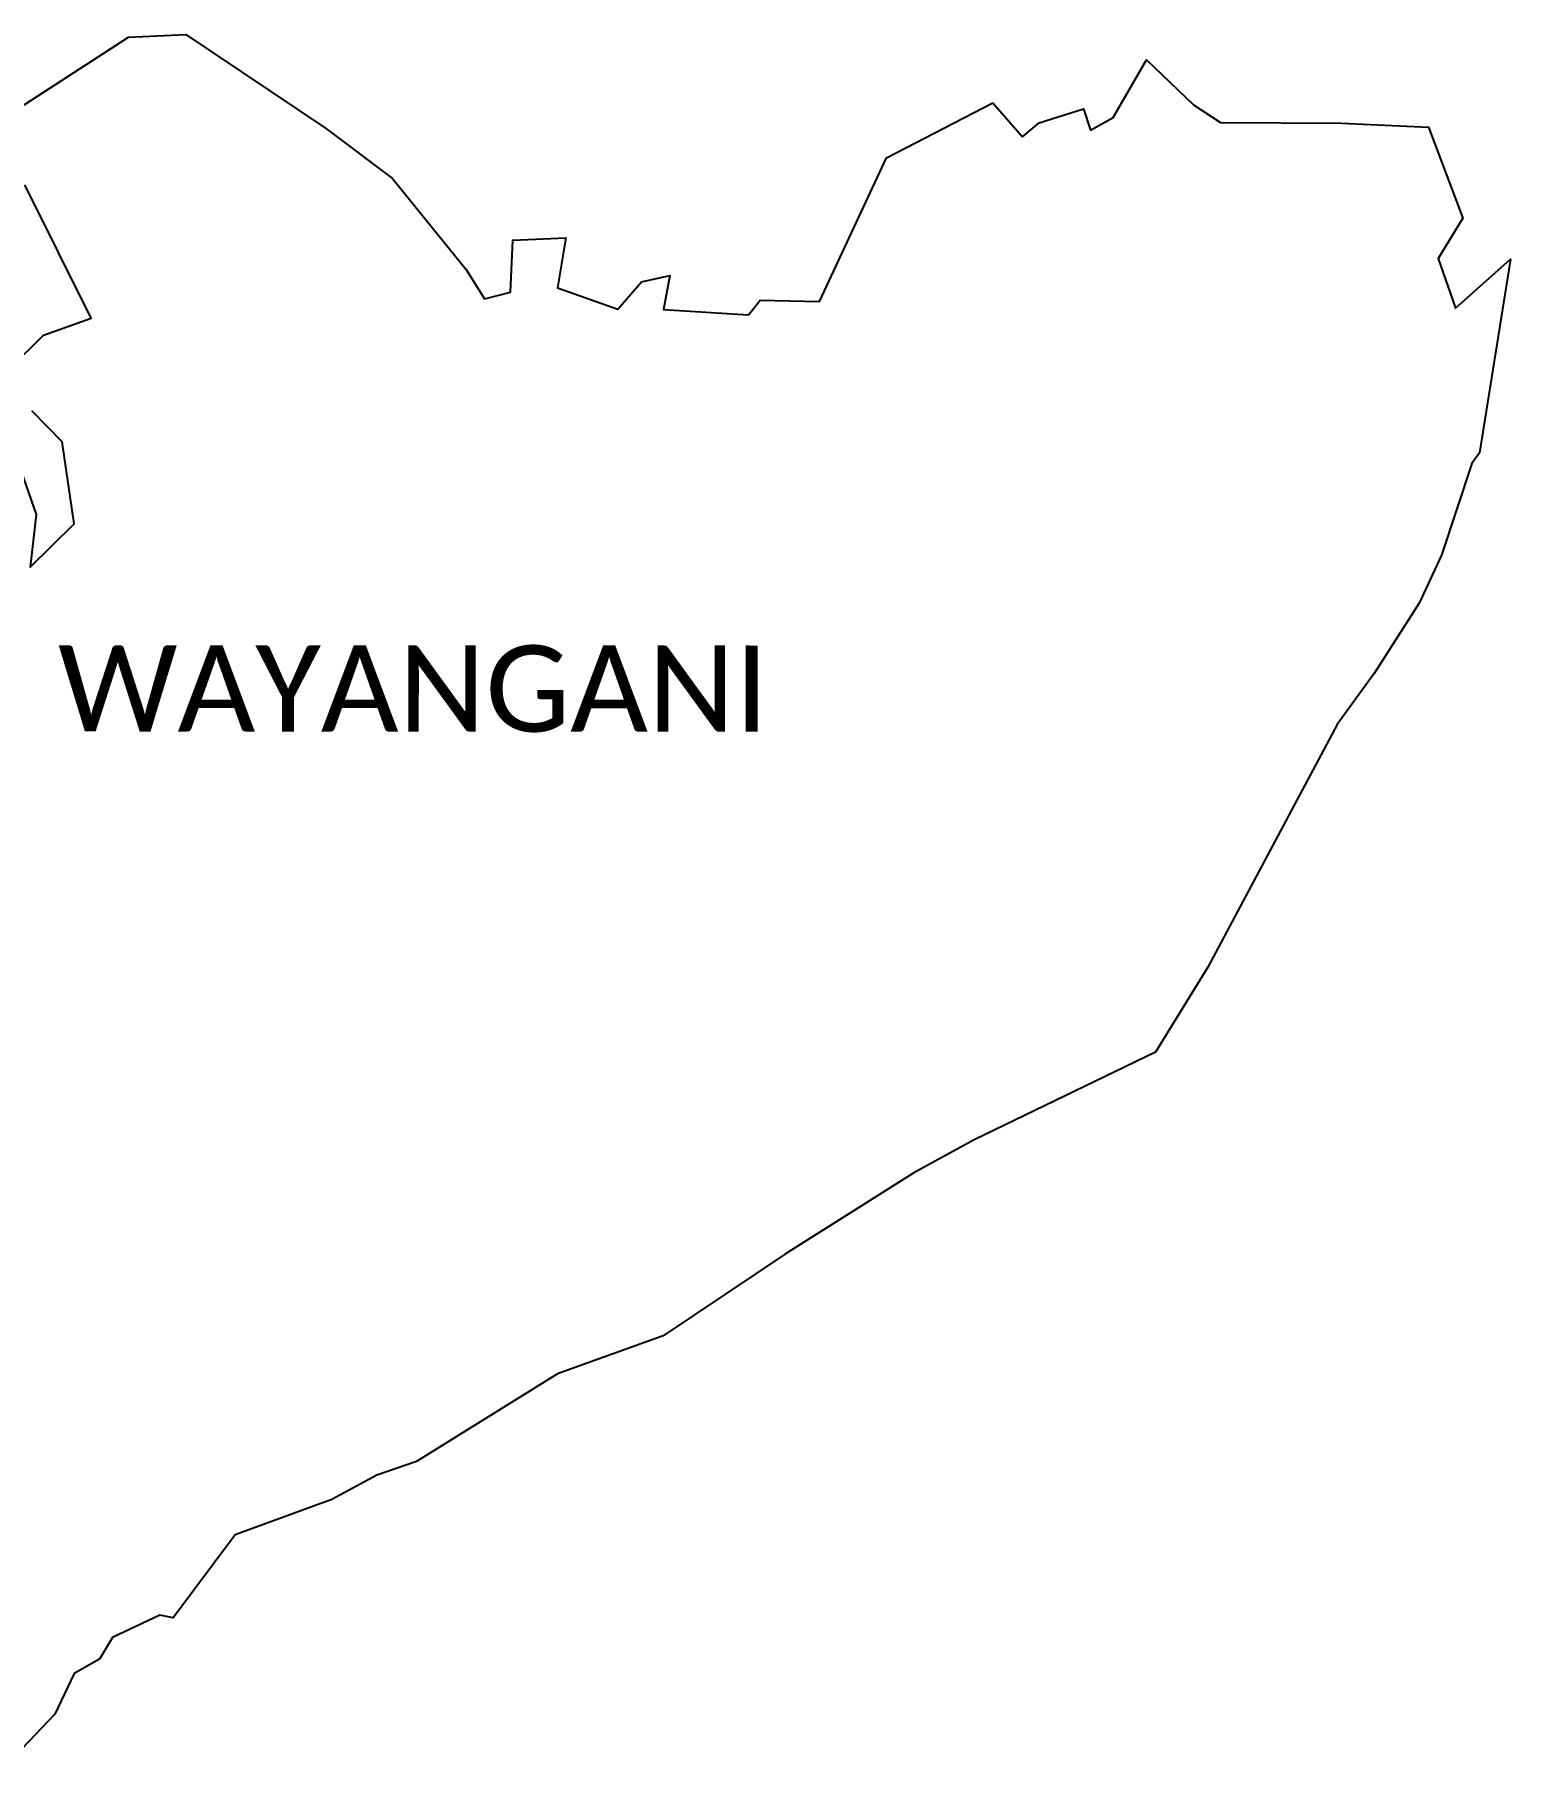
# Model space of a CAD drawing. Header units: metres. Extents: x 349829 to 353852, y 1754815 to 1757932.
# Drawn here: x 351393 to 353852, y 1755053 to 1757932 of the extents above; entities that cross this region are included whole.
import ezdxf

# ---------------------------------------------------------------- set-up
doc = ezdxf.new("R2010")
doc.units = ezdxf.units.M
doc.layers.add('VILLAGE BOUNDRY', color=10, linetype='Continuous')
doc.layers.add('VILLAGE NAME', color=250, linetype='Continuous')

msp = doc.modelspace()

# ---------------------------------------------------------------- linework, layer by layer
at = {"color": 3}
msp.add_lwpolyline([(352989.4, 1757818.6), (353038.8, 1757762.3)], dxfattribs=at)
at = {"layer": 'VILLAGE BOUNDRY', "color": 3}
for points in [[(351356.5, 1757803.2), (351549.5, 1757928.1), (351645, 1757932.5), (351877.4, 1757776.6), (351989.3, 1757692.7), (352111.8, 1757540.8), (352142.5, 1757491.9), (352185.6, 1757503.3), (352189.9, 1757589.7), (352277.9, 1757593.8), (352264.1, 1757510.3), (352364.5, 1757474.9), (352404.2, 1757520.6), (352451, 1757531.1), (352440.7, 1757474.3), (352582.5, 1757465.5), (352601.9, 1757490), (352700.5, 1757487.9), (352812.1, 1757727.2), (352989.4, 1757818.6)], [(353038.8, 1757762.3), (353066.4, 1757785.2), (353140.1, 1757808.7), (353152, 1757773.1), (353189.8, 1757794.4), (353245.4, 1757890.2), (353323.7, 1757815.3), (353368.8, 1757785.7), (353570.1, 1757784.6), (353714.9, 1757778.4), (353772.3, 1757626.7), (353730.9, 1757559.5), (353759.8, 1757476.3), (353851.6, 1757558), (353800, 1757235.2), (353787.4, 1757217.4), (353736.7, 1757065.1), (353699.4, 1756984.8), (353624.4, 1756867.7), (353562.7, 1756783), (353347.2, 1756378.4), (353260.5, 1756236.9), (352958.4, 1756090.4), (352857.8, 1756035.5), (352643.7, 1755900.5), (352440.2, 1755764.2), (352264.3, 1755700.6), (352029.2, 1755554.7), (351963.2, 1755532.1), (351888.1, 1755491.2), (351727, 1755432.4), (351623.6, 1755294.1), (351601.3, 1755298.7), (351522.6, 1755261.1), (351501, 1755225.4), (351458.7, 1755201.6), (351426.7, 1755133.7), (351349.9, 1755053.1)], [(351353, 1757376.9), (351407.6, 1757431.3), (351487.2, 1757460.1), (351376.7, 1757682.1)], [(351336.7, 1757301.3), (351395.3, 1757132.5), (351385.8, 1757044.7), (351459.1, 1757117), (351438.7, 1757253.9), (351388.1, 1757305.2)]]:
    msp.add_lwpolyline(points, dxfattribs=at)

# ---------------------------------------------------------------- texts
at = {"layer": 'VILLAGE NAME', "insert": (351431.8, 1756914.8), "char_height": 143.7, "attachment_point": 1, "rotation": 359.9793}
msp.add_mtext_dynamic_manual_height_columns('{\\fCalibri|b0|i0|c0|p34;WAYANGANI}', width=1418, gutter_width=718.5, heights=[0], dxfattribs=at)
msp.add_mtext_dynamic_manual_height_columns('{\\fCalibri|b0|i0|c0|p34;WAYANGANI}', width=1418, gutter_width=718.5, heights=[0], dxfattribs=at)

doc.saveas('drawing.dxf')
